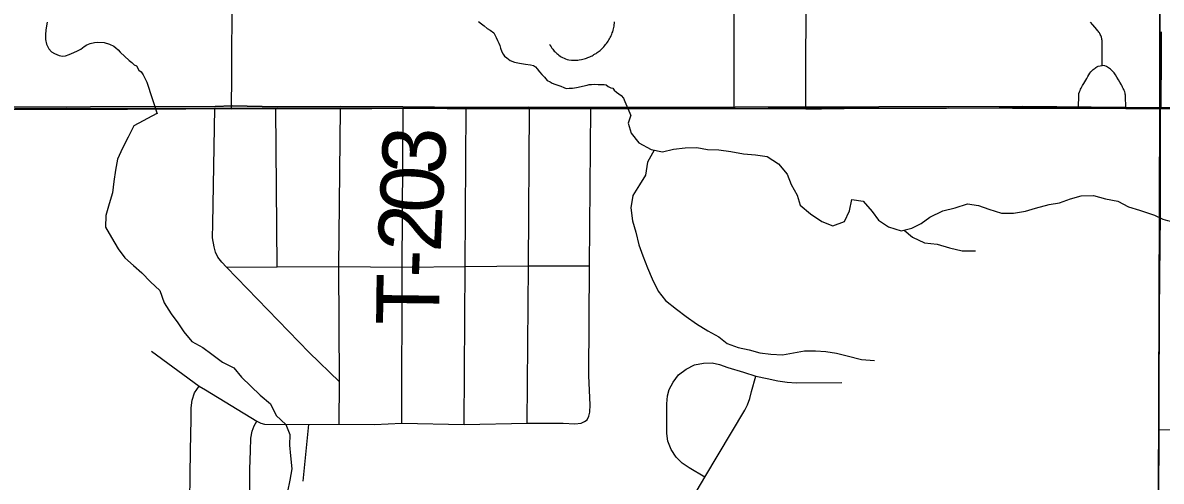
# Model space of a CAD drawing. Extents: x 0 to 34, y 0 to 23.3.
# Drawn here: x 2.74 to 3.766, y 18.802 to 19.215 of the extents above; entities that cross this region are included whole.
import ezdxf

# ---------------------------------------------------------------- set-up
doc = ezdxf.new("R2010")
doc.units = 0
for name, color, linetype in [('GM_X_City_Street', 7, 'Continuous'), ('GM_X_Corporation', 7, 'Continuous'), ('GM_X_County_Road', 7, 'Continuous'), ('GM_X_Minor_River', 7, 'Continuous'), ('GM_X_Township_Road', 7, 'Continuous'), ('GM_X_Township_Road_Text', 7, 'Continuous')]:
    doc.layers.add(name, color=color, linetype=linetype)

msp = doc.modelspace()

# ---------------------------------------------------------------- linework, layer by layer
at = {"layer": 'GM_X_City_Street'}
for points in [[(3.3808, 19.1381), (3.3808, 19.2514)], [(3.4454, 19.1378), (3.4455, 19.1747), (3.4456, 19.1915), (3.4458, 19.2106), (3.446, 19.2379)], [(3.2145, 19.1961), (3.2152, 19.195), (3.2159, 19.1938), (3.2167, 19.1926), (3.2175, 19.1915), (3.2182, 19.1907), (3.2188, 19.1899), (3.2196, 19.1891), (3.2203, 19.1884), (3.2211, 19.1877), (3.222, 19.1869), (3.223, 19.1861), (3.224, 19.1853), (3.225, 19.1846), (3.2263, 19.184), (3.2277, 19.1833), (3.229, 19.1827), (3.2304, 19.1822), (3.2319, 19.1818), (3.2345, 19.1815), (3.2401, 19.1816), (3.2413, 19.1818), (3.2435, 19.1822), (3.2446, 19.1825), (3.2458, 19.1828), (3.2469, 19.1831), (3.248, 19.1835), (3.249, 19.1839), (3.2501, 19.1844), (3.251, 19.1847), (3.252, 19.1852), (3.2529, 19.1856), (3.2538, 19.1861), (3.2546, 19.1866), (3.2556, 19.1872), (3.2566, 19.1877), (3.2575, 19.1884), (3.2584, 19.189), (3.2593, 19.1897), (3.2602, 19.1905), (3.261, 19.1912), (3.2618, 19.192), (3.2635, 19.1938), (3.2643, 19.1948), (3.2651, 19.1957), (3.2659, 19.1968), (3.2667, 19.1978), (3.2674, 19.1989), (3.2681, 19.2), (3.2687, 19.201), (3.2692, 19.202), (3.2697, 19.203), (3.2702, 19.204), (3.2707, 19.2051), (3.2711, 19.2062), (3.2715, 19.2073), (3.2719, 19.2086), (3.2722, 19.2098), (3.2725, 19.211), (3.2727, 19.2123), (3.2729, 19.2136), (3.2731, 19.2149), (3.2732, 19.2161)], [(3.7127, 19.1768), (3.7126, 19.1995), (3.7124, 19.2003), (3.7123, 19.201), (3.7119, 19.2025), (3.7117, 19.2032), (3.7113, 19.204), (3.7109, 19.2048), (3.7105, 19.2056), (3.7101, 19.2063), (3.7096, 19.207), (3.709, 19.2078), (3.7085, 19.2084), (3.7078, 19.2092), (3.7059, 19.2114), (3.7041, 19.2135), (3.7022, 19.2159)], [(3.6913, 19.1383), (3.6914, 19.1506), (3.6916, 19.1516), (3.6922, 19.1532), (3.6926, 19.1543), (3.6931, 19.1555), (3.6936, 19.1565), (3.6941, 19.1576), (3.6947, 19.1587), (3.696, 19.1607), (3.6977, 19.1636), (3.6986, 19.1652), (3.6995, 19.1668), (3.7005, 19.1683), (3.7016, 19.1698), (3.7025, 19.1712), (3.7038, 19.1725), (3.7046, 19.1732), (3.7054, 19.1738), (3.7062, 19.1744), (3.707, 19.1749), (3.7078, 19.1755), (3.7089, 19.1761), (3.7108, 19.1766), (3.7127, 19.1768)], [(3.7339, 19.1382), (3.7336, 19.1502), (3.7334, 19.1511), (3.7332, 19.152), (3.7329, 19.1531), (3.7325, 19.1542), (3.732, 19.1552), (3.7315, 19.1562), (3.731, 19.1573), (3.7305, 19.1582), (3.7299, 19.1593), (3.7285, 19.1617), (3.7272, 19.164), (3.7259, 19.1663), (3.7245, 19.1685), (3.7234, 19.1702), (3.7217, 19.172), (3.7201, 19.1735), (3.7184, 19.1747), (3.7164, 19.176), (3.7149, 19.1764), (3.7127, 19.1768)], [(3.7639, 18.8483), (3.7766, 18.8485), (3.8035, 18.8486), (3.8225, 18.8487), (3.8403, 18.8488), (3.859, 18.8489), (3.8767, 18.849)]]:
    msp.add_lwpolyline(points, dxfattribs=at)
at = {"layer": 'GM_X_Corporation'}
for points in [[(8.9, 20.9), (2.1, 20.9), (2.1, 19.138), (2.3, 19.1383), (2.4253, 19.1378), (2.6883, 19.1392), (2.9131, 19.14), (2.9286, 19.1404), (2.969, 19.1395), (3.0258, 19.14), (3.0823, 19.1395), (3.1396, 19.139), (3.196, 19.1392), (3.2523, 19.139), (3.6409, 19.14), (3.7645, 19.1388), (3.7626, 18.6108), (3.7612, 18.4843), (3.7576, 17.7551), (3.7547, 17.6732), (3.7485, 17.166), (3.7478, 16.9197), (3.7485, 16.4994)], [(2.1, 20.9), (2.1, 19.138), (2.3, 19.1383), (2.4253, 19.1378), (2.6883, 19.1392), (2.9131, 19.14), (2.9286, 19.1404), (2.969, 19.1395), (3.0258, 19.14), (3.0823, 19.1395), (3.1396, 19.139), (3.196, 19.1392), (3.2523, 19.139), (3.6409, 19.14), (3.7645, 19.1388), (3.7644, 19.419), (3.7646, 19.4328), (3.7647, 19.4441), (3.6256, 19.4888), (3.4853, 19.5259), (3.24, 19.5642), (3.2332, 19.8741)], [(8.9, 20.9), (3.7653, 20.9), (3.765, 20.8164), (3.7633, 20.6348), (3.7601, 20.3057), (3.7593, 20.0539), (3.6542, 20.0517), (3.6335, 20.0273), (3.4294, 19.8715), (3.3683, 19.8715), (3.2706, 19.9035), (3.2332, 19.8741), (3.24, 19.5642), (3.4853, 19.5259), (3.6256, 19.4888), (3.7647, 19.4441), (3.7646, 19.4328), (3.7644, 19.419), (3.7645, 19.1388), (3.7626, 18.6108)], [(2.7325, 19.138), (2.7512, 19.138), (2.77, 19.1381), (2.7791, 19.1383), (2.7865, 19.1382), (2.8003, 19.1382), (2.817, 19.1381), (2.8193, 19.1381), (2.8557, 19.1381), (2.898, 19.1382), (2.9128, 19.1383), (2.9278, 19.1383), (2.9691, 19.1383), (2.9732, 19.1383), (2.9997, 19.1383), (3.0186, 19.1383), (3.0258, 19.1383), (3.0376, 19.1384), (3.0565, 19.1384), (3.0755, 19.1385), (3.0833, 19.1385), (3.0848, 19.1385), (3.0879, 19.1385), (3.0943, 19.1385), (3.1047, 19.1385), (3.1227, 19.1386), (3.1262, 19.1386), (3.136, 19.1387), (3.1397, 19.1387), (3.1738, 19.1384), (3.3093, 19.1381), (3.3484, 19.1382), (3.4115, 19.1383), (3.4397, 19.1383), (3.4511, 19.1383), (3.4776, 19.1383), (3.4909, 19.1384), (3.5306, 19.1384), (3.5495, 19.1385), (3.5722, 19.1385), (3.6197, 19.1386), (3.6348, 19.1386), (3.6471, 19.1386), (3.6615, 19.1387), (3.6916, 19.1387), (3.734, 19.1388), (3.7636, 19.1388), (3.7653, 19.1388), (3.7654, 19.1388), (3.7655, 19.1447), (3.7657, 19.1826), (3.7658, 19.1959), (3.7658, 19.2073)], [(3.7658, 19.2073), (3.7658, 19.1959), (3.7657, 19.1826), (3.7655, 19.1447), (3.7654, 19.1388), (3.8017, 19.139)], [(6.236, 19.1517), (6.0661, 19.1521), (5.2369, 19.1397), (5.2364, 18.7008), (5.1371, 18.743), (5.0214, 18.7948), (4.9245, 18.8358), (4.8191, 18.8806), (4.7534, 18.91), (4.6976, 18.9387), (4.3656, 19.1412), (4.3085, 19.1409), (4.2322, 19.1405), (3.9845, 19.1389), (3.7645, 19.1388), (3.7626, 18.6108), (3.7612, 18.4843), (3.7576, 17.7551), (3.7547, 17.6732), (3.7485, 17.166), (3.7478, 16.9197), (3.7485, 16.4994)], [(3.7485, 16.4994), (3.7478, 16.9197), (3.7485, 17.166), (3.7547, 17.6732), (3.7576, 17.7551), (3.7612, 18.4843), (3.7626, 18.6108), (3.7645, 19.1388), (3.6409, 19.14), (3.2523, 19.139), (3.196, 19.1392), (3.1396, 19.139), (3.0823, 19.1395), (3.0258, 19.14), (2.969, 19.1395), (2.9286, 19.1404), (2.9131, 19.14), (2.6883, 19.1392), (2.4253, 19.1378), (2.3, 19.1383), (2.1, 19.138), (2.1, 14.1)], [(3.7485, 16.4994), (3.7478, 16.9197), (3.7485, 17.166), (3.7547, 17.6732), (3.7576, 17.7551), (3.7612, 18.4843), (3.7626, 18.6108), (3.7645, 19.1388), (3.6409, 19.14), (3.2523, 19.139), (3.196, 19.1392), (3.1396, 19.139), (3.0823, 19.1395), (3.0258, 19.14), (2.969, 19.1395), (2.9286, 19.1404), (2.9131, 19.14), (2.6883, 19.1392), (2.4253, 19.1378), (2.3, 19.1383), (2.1, 19.138), (2.1, 14.1)]]:
    msp.add_lwpolyline(points, dxfattribs=at)
at = {"layer": 'GM_X_County_Road'}
for p, q in [((2.9128, 19.138), (2.928, 19.1379)), ((2.928, 19.1379), (2.9679, 19.138)), ((2.9679, 19.138), (3.0261, 19.1379)), ((3.0261, 19.1379), (3.0828, 19.1383)), ((3.1394, 19.1381), (3.1965, 19.1381)), ((3.1965, 19.1381), (3.2517, 19.138)), ((3.6913, 19.1383), (3.7339, 19.1382)), ((3.7339, 19.1382), (3.7652, 19.1378))]:
    msp.add_line(p, q, dxfattribs=at)
for points in [[(2.928, 19.1379), (2.9282, 19.168), (2.9284, 19.197), (2.9285, 19.2127), (2.9286, 19.2297)], [(2.6902, 19.1372), (2.7282, 19.1373), (2.7713, 19.1375), (2.8342, 19.1375), (2.8619, 19.1377), (2.8868, 19.1379), (2.9128, 19.138)], [(3.0828, 19.1383), (3.1224, 19.1381), (3.1394, 19.1381)], [(3.2517, 19.138), (3.2813, 19.1381), (3.3237, 19.138), (3.3808, 19.1381)], [(3.3808, 19.1381), (3.3882, 19.1381), (3.4454, 19.1378)], [(3.4454, 19.1378), (3.4596, 19.1379), (3.4802, 19.1381), (3.5065, 19.1383), (3.5449, 19.1385), (3.5737, 19.1386), (3.6319, 19.1385), (3.6635, 19.1384), (3.6913, 19.1383)], [(3.7639, 18.8483), (3.7639, 18.8596), (3.7638, 18.8839), (3.7639, 18.9089), (3.7641, 18.9234), (3.7643, 18.9532), (3.7644, 18.9877), (3.7647, 19.0138), (3.765, 19.0425), (3.7652, 19.1378)], [(3.7652, 19.1378), (3.788, 19.1385)], [(3.763, 18.6449), (3.7632, 18.7189), (3.7634, 18.7441), (3.7636, 18.7698), (3.7635, 18.795), (3.7638, 18.8369), (3.7639, 18.8483)]]:
    msp.add_lwpolyline(points, dxfattribs=at)
at = {"layer": 'GM_X_Minor_River'}
for points in [[(2.7619, 19.2159), (2.7612, 19.2125), (2.7605, 19.2087), (2.7602, 19.2049), (2.7603, 19.2003), (2.7611, 19.1961), (2.7634, 19.192), (2.7657, 19.189), (2.7684, 19.1875), (2.7707, 19.1868), (2.7726, 19.1857), (2.7757, 19.1853), (2.7783, 19.1854), (2.7817, 19.1866), (2.7859, 19.1885), (2.7893, 19.1901), (2.7923, 19.1917), (2.7953, 19.194), (2.7975, 19.1955), (2.8006, 19.1967), (2.8044, 19.1975), (2.807, 19.198), (2.8131, 19.1977), (2.818, 19.1962), (2.8219, 19.1944), (2.8238, 19.1929), (2.8257, 19.191), (2.8276, 19.1888), (2.8357, 19.1813), (2.838, 19.1794), (2.8403, 19.1775), (2.8423, 19.1764), (2.8446, 19.1727), (2.8465, 19.1712), (2.8485, 19.1685), (2.8496, 19.1659), (2.8516, 19.1617), (2.861, 19.1332)], [(3.1504, 19.2166), (3.1531, 19.2144), (3.1558, 19.2125), (3.1585, 19.2103), (3.1612, 19.2088), (3.1643, 19.2062), (3.1666, 19.2021), (3.1678, 19.1994), (3.1689, 19.1971), (3.1697, 19.1949), (3.1705, 19.1926), (3.1717, 19.1892), (3.1729, 19.1869), (3.1741, 19.1851), (3.176, 19.1836), (3.179, 19.1813), (3.1829, 19.1799), (3.1874, 19.1788), (3.1928, 19.1781), (3.1973, 19.1774), (3.2, 19.1767), (3.2019, 19.1756), (3.2035, 19.1737), (3.2054, 19.1711), (3.2077, 19.1688), (3.21, 19.1662), (3.2124, 19.1632), (3.215, 19.1621), (3.2169, 19.161), (3.2192, 19.1599), (3.2219, 19.1592), (3.2246, 19.1581), (3.2273, 19.1569), (3.2295, 19.1562), (3.2322, 19.1563), (3.2352, 19.1563), (3.239, 19.1571), (3.2485, 19.1592), (3.2504, 19.1596), (3.2523, 19.1596), (3.2549, 19.16), (3.2584, 19.1597), (3.2637, 19.1598), (3.2656, 19.1594), (3.2675, 19.1579), (3.2698, 19.1568), (3.2717, 19.1565), (3.2729, 19.1546), (3.2748, 19.1527), (3.2771, 19.1512), (3.279, 19.1497), (3.2813, 19.1475), (3.2825, 19.1445), (3.2878, 19.1316)], [(2.8608, 19.1335), (2.8399, 19.1225), (2.8347, 19.1122), (2.8296, 19.1023), (2.8251, 19.0923), (2.8233, 19.0824), (2.822, 19.0722), (2.8206, 19.0619), (2.8176, 19.052), (2.8147, 19.0417), (2.8145, 19.031), (2.8199, 19.0216), (2.8257, 19.0114), (2.8319, 19.0035), (2.8396, 18.9964), (2.8473, 18.99), (2.855, 18.9818), (2.8634, 18.9739), (2.8673, 18.9629), (2.8735, 18.9528), (2.8797, 18.9449), (2.8851, 18.9366), (2.8921, 18.9279), (2.902, 18.9224), (2.9101, 18.9164), (2.9197, 18.9093), (2.93, 18.9041), (2.9369, 18.8958), (2.9454, 18.8876), (2.9538, 18.8797), (2.963, 18.8719), (2.9681, 18.8613), (2.9769, 18.853), (2.9805, 18.844), (2.9802, 18.8345), (2.9811, 18.825), (2.9824, 18.8132), (2.9806, 18.8029), (2.9784, 18.7927)], [(3.2877, 19.1319), (3.2853, 19.1248), (3.2881, 19.1157), (3.295, 19.1071), (3.3061, 19.1012), (3.3164, 19.099), (3.3262, 19.1014), (3.3368, 19.1027), (3.3474, 19.1028), (3.357, 19.1011), (3.3672, 19.1008), (3.3779, 19.0994), (3.3893, 19.0973), (3.4003, 19.0963), (3.4106, 19.0949), (3.4209, 19.0882), (3.4286, 19.0788), (3.4322, 19.0694), (3.4376, 19.0599), (3.4404, 19.0508), (3.4496, 19.043), (3.4599, 19.0363), (3.4698, 19.0322), (3.4804, 19.0362), (3.4848, 19.0457), (3.487, 19.056), (3.4973, 19.0546), (3.5054, 19.0452), (3.5111, 19.0373), (3.52, 19.0313), (3.5314, 19.0277), (3.5409, 19.0301), (3.5495, 19.0344), (3.5574, 19.0402), (3.5691, 19.0457), (3.5801, 19.0485), (3.5911, 19.052), (3.601, 19.0506), (3.6105, 19.0473), (3.6219, 19.0437), (3.6326, 19.0438), (3.6436, 19.0455), (3.6526, 19.0482), (3.6647, 19.0514), (3.6742, 19.0531), (3.684, 19.0566), (3.6935, 19.0594), (3.7049, 19.0596), (3.7156, 19.0567), (3.7266, 19.0545), (3.7362, 19.0493), (3.7461, 19.0464), (3.7598, 19.0418)], [(3.3087, 19.1006), (3.3028, 19.0897), (3.3011, 19.0779), (3.2955, 19.0691), (3.2895, 19.0595), (3.2877, 19.0485), (3.2894, 19.0367), (3.2922, 19.0265), (3.295, 19.0152), (3.2985, 19.0053), (3.3028, 18.9944), (3.3071, 18.9845), (3.3126, 18.9732), (3.3192, 18.9649), (3.3291, 18.9571), (3.3376, 18.9504), (3.3471, 18.944), (3.3571, 18.9377), (3.367, 18.9321), (3.3747, 18.9262), (3.3846, 18.9225), (3.3945, 18.9203), (3.404, 18.9178), (3.4139, 18.9164), (3.4246, 18.9158), (3.4344, 18.9178), (3.4443, 18.9194), (3.4541, 18.9196), (3.4636, 18.9189), (3.4731, 18.9175), (3.4827, 18.915), (3.4956, 18.9117), (3.5074, 18.9108)], [(3.7598, 19.0418), (3.7671, 19.0383), (3.7713, 19.0372), (3.7755, 19.0361), (3.7789, 19.0346), (3.782, 19.0328), (3.7954, 19.0284), (3.8011, 19.027), (3.8072, 19.0255), (3.8117, 19.0248), (3.8152, 19.0241), (3.8194, 19.0234), (3.8228, 19.0223), (3.8266, 19.0209), (3.8312, 19.0202), (3.8365, 19.0191), (3.8411, 19.018), (3.846, 19.0174), (3.851, 19.0167), (3.8544, 19.0163), (3.8571, 19.016), (3.859, 19.016), (3.8597, 19.016), (3.8688, 19.0148)], [(3.5342, 19.0284), (3.5417, 19.0221), (3.5524, 19.0169), (3.5638, 19.0156), (3.5749, 19.0123), (3.5863, 19.0098), (3.5984, 19.0096)]]:
    msp.add_lwpolyline(points, dxfattribs=at)
at = {"layer": 'GM_X_Township_Road'}
for p, q in [((2.9692, 18.9954), (2.9679, 19.138)), ((2.9925, 18.8021), (2.9975, 18.8532))]:
    msp.add_line(p, q, dxfattribs=at)
for points in [[(3.0252, 18.8916), (2.9978, 18.918), (2.9236, 18.9949), (2.9191, 18.9994), (2.9157, 19.0039), (2.9136, 19.0085), (2.9124, 19.0133), (2.9109, 19.0214), (2.9112, 19.034), (2.9128, 19.138)], [(3.0249, 18.8535), (3.0252, 18.8916), (3.0248, 18.9956), (3.0261, 19.1379)], [(3.0815, 18.8544), (3.0818, 18.9951), (3.0828, 19.1383)], [(3.1377, 18.8531), (3.1386, 18.9956), (3.1394, 19.1381)], [(3.1945, 18.8543), (3.1957, 18.9963), (3.1965, 19.1381)], [(3.2484, 18.8574), (3.2499, 18.8607), (3.2508, 18.8641), (3.2513, 18.8708), (3.2499, 18.897), (3.2506, 18.9963), (3.2517, 19.138)], [(3.7639, 18.8483), (3.7639, 18.8596), (3.7638, 18.8839), (3.7639, 18.9089), (3.7641, 18.9234), (3.7643, 18.9532), (3.7644, 18.9877), (3.7647, 19.0138), (3.765, 19.0425), (3.7652, 19.1378)], [(2.9236, 18.9949), (2.9692, 18.9954), (3.0248, 18.9956), (3.0818, 18.9951), (3.1386, 18.9956), (3.1957, 18.9963), (3.2506, 18.9963)], [(2.8559, 18.9191), (2.8987, 18.8878), (2.9045, 18.8843)], [(3.3545, 18.8057), (3.3403, 18.8139), (3.3342, 18.8183), (3.3286, 18.8236), (3.3241, 18.8306), (3.3212, 18.838), (3.3202, 18.845), (3.3202, 18.8717), (3.321, 18.8789), (3.3225, 18.8846), (3.3259, 18.8914), (3.3307, 18.8978), (3.3377, 18.9031), (3.3453, 18.9068), (3.3533, 18.9085), (3.3611, 18.9087), (3.3677, 18.9072), (3.3753, 18.9046), (3.3892, 18.9003), (3.4005, 18.8968), (3.4108, 18.8945), (3.4203, 18.8924), (3.4287, 18.8914), (3.4369, 18.8908), (3.478, 18.891)], [(2.8871, 18.6124), (2.8884, 18.626), (2.891, 18.8298), (2.8915, 18.858), (2.8915, 18.868), (2.8924, 18.8752), (2.8946, 18.8816), (2.8987, 18.8878)], [(3.3641, 18.6102), (3.3639, 18.6737), (3.3633, 18.6806), (3.3607, 18.6874), (3.358, 18.6919), (3.3543, 18.6972), (3.3504, 18.7011), (3.3331, 18.7147), (3.3286, 18.7194), (3.3255, 18.7258), (3.3231, 18.7319), (3.3225, 18.7383), (3.3222, 18.7451), (3.3237, 18.7511), (3.3253, 18.756), (3.3278, 18.7603), (3.3545, 18.8057), (3.3907, 18.8659), (3.3929, 18.8709), (3.395, 18.8766), (3.3966, 18.8828), (3.4005, 18.8968)], [(2.9045, 18.8843), (2.9509, 18.8561), (2.9543, 18.8544), (2.9578, 18.8535), (2.9975, 18.8532), (3.0249, 18.8535), (3.0567, 18.8532), (3.0815, 18.8544), (3.1377, 18.8531), (3.1945, 18.8543), (3.2267, 18.8543), (3.2375, 18.8538), (3.243, 18.8543), (3.2461, 18.8557), (3.2484, 18.8574)], [(2.9457, 18.6133), (2.9445, 18.8129), (2.945, 18.8293), (2.9454, 18.8408), (2.9466, 18.847), (2.9483, 18.852), (2.9509, 18.8561)], [(3.763, 18.6449), (3.7632, 18.7189), (3.7634, 18.7441), (3.7636, 18.7698), (3.7635, 18.795), (3.7638, 18.8369), (3.7639, 18.8483)]]:
    msp.add_lwpolyline(points, dxfattribs=at)

# ---------------------------------------------------------------- texts
at = {"layer": 'GM_X_Township_Road_Text'}
for s, rotation, p in [('3', 87.043, (3.1197, 19.0777)), ('0', 87.1158, (3.118, 19.0428)), ('2', 87.4178, (3.1164, 19.0079)), ('-', 87.8292, (3.1155, 18.9847)), ('T', 89.28, (3.115, 18.9425))]:
    msp.add_text(s, height=0.0568, rotation=rotation, dxfattribs=at).set_placement(p)

doc.saveas('drawing.dxf')
